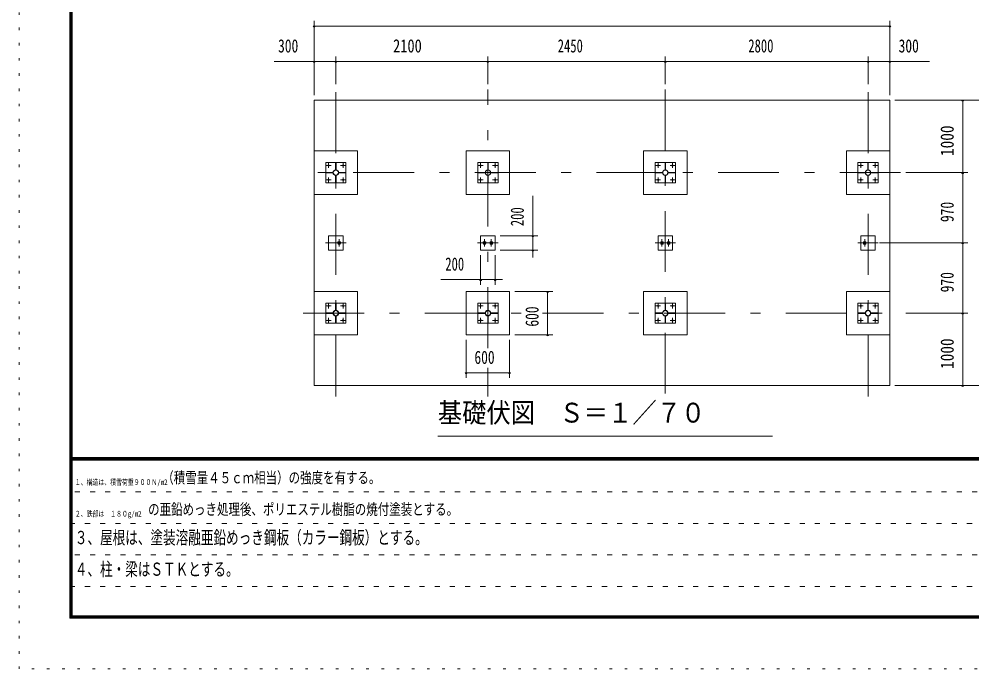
# Model space of a CAD drawing. Units: millimetres, scale not verified. Extents: x -30294 to 30299, y -14700 to 14700.
# Drawn here: x -11281 to 1878, y -14700 to -5727 of the extents above; entities that cross this region are included whole.
import ezdxf
from ezdxf.enums import TextEntityAlignment as Align

# ---------------------------------------------------------------- set-up
doc = ezdxf.new("R2010")
doc.units = ezdxf.units.MM
doc.header["$LTSCALE"] = 70
for name, pattern in [('USER1', [3, 1, -2]), ('USER3', [24, 12, -5, 2, -5]), ('USER4', [3, 0.5, -2.5])]:
    doc.linetypes.add(name, pattern=pattern)
doc.layers.add('0-1_0-F', color=7, linetype='Continuous')
for name, color, linetype, lineweight in [('0-2_1-0BOLD', 7, 'Continuous', 18), ('0-3_1-2CENTER', 3, 'USER3', 18), ('0-5_1-5DIM', 3, 'Continuous', 18), ('0-C_F-F', 5, 'Continuous', 18), ('0-D_F-E_J_ADD', 5, 'USER4', 18)]:
    doc.layers.add(name, color=color, linetype=linetype, lineweight=lineweight)
doc.styles.add('ＭＳ ゴシック', font='')
doc.styles.get('ＭＳ ゴシック').set_extended_font_data('MS Gothic')

msp = doc.modelspace()

# ---------------------------------------------------------------- linework, layer by layer
at = {"layer": '0-2_1-0BOLD'}
for p, q in [((-6964.51, -7844.46), (-6964.51, -7850.46)), ((-6903.36, -7789.31), (-6909.36, -7789.31)), ((-6848.21, -7850.46), (-6848.21, -7844.46)), ((-4864.51, -7844.46), (-4864.51, -7850.46)), ((-4803.36, -7789.31), (-4809.36, -7789.31)), ((-4748.21, -7850.46), (-4748.21, -7844.46)), ((-2414.51, -7844.46), (-2414.51, -7850.46)), ((-2353.36, -7789.31), (-2359.36, -7789.31)), ((-2298.21, -7850.46), (-2298.21, -7844.46)), ((385.49, -7844.46), (385.49, -7850.46)), ((446.64, -7789.31), (440.64, -7789.31)), ((501.79, -7850.46), (501.79, -7844.46)), ((-6909.36, -7905.61), (-6903.36, -7905.61)), ((-4809.36, -7905.61), (-4803.36, -7905.61)), ((-2359.36, -7905.61), (-2353.36, -7905.61)), ((440.64, -7905.61), (446.64, -7905.61)), ((743.64, -8147.46), (143.64, -8147.46)), ((743.64, -9487.46), (143.64, -9487.46)), ((-6903.36, -9729.31), (-6909.36, -9729.31)), ((-4809.36, -9729.31), (-4803.36, -9729.31)), ((-2359.36, -9729.31), (-2353.36, -9729.31)), ((446.64, -9729.31), (440.64, -9729.31)), ((-6964.51, -9784.46), (-6964.51, -9790.46)), ((-6909.36, -9845.61), (-6903.36, -9845.61)), ((-6848.21, -9790.46), (-6848.21, -9784.46)), ((-4864.51, -9790.46), (-4864.51, -9784.46)), ((-4803.36, -9845.61), (-4809.36, -9845.61)), ((-4748.21, -9784.46), (-4748.21, -9790.46)), ((-2414.51, -9790.46), (-2414.51, -9784.46)), ((-2353.36, -9845.61), (-2359.36, -9845.61)), ((-2298.21, -9784.46), (-2298.21, -9790.46)), ((385.49, -9784.46), (385.49, -9790.46)), ((440.64, -9845.61), (446.64, -9845.61)), ((501.79, -9790.46), (501.79, -9784.46))]:
    msp.add_line(p, q, dxfattribs=at)
for points in [[(-7206.36, -6847.46), (743.64, -6847.46), (743.64, -10787.46), (-7206.36, -10787.46)], [(-5106.36, -8147.46), (-4506.36, -8147.46), (-4506.36, -7547.46), (-5106.36, -7547.46)], [(-2656.36, -8147.46), (-2056.36, -8147.46), (-2056.36, -7547.46), (-2656.36, -7547.46)], [(-7046.36, -7987.46), (-7046.36, -7707.46), (-6766.36, -7707.46), (-6766.36, -7987.46)], [(-6903.36, -7809.31), (-6903.36, -7709.31), (-6909.36, -7709.31), (-6909.36, -7809.31)], [(-4946.36, -7987.46), (-4946.36, -7707.46), (-4666.36, -7707.46), (-4666.36, -7987.46)], [(-4803.36, -7809.31), (-4803.36, -7709.31), (-4809.36, -7709.31), (-4809.36, -7809.31)], [(-2496.36, -7987.46), (-2496.36, -7707.46), (-2216.36, -7707.46), (-2216.36, -7987.46)], [(-2353.36, -7809.31), (-2353.36, -7709.31), (-2359.36, -7709.31), (-2359.36, -7809.31)], [(303.64, -7987.46), (303.64, -7707.46), (583.64, -7707.46), (583.64, -7987.46)], [(446.64, -7809.31), (446.64, -7709.31), (440.64, -7709.31), (440.64, -7809.31)], [(-6944.51, -7844.46), (-6944.51, -7850.46), (-7044.51, -7850.46), (-7044.51, -7844.46)], [(-6909.36, -7985.61), (-6909.36, -7885.61), (-6903.36, -7885.61), (-6903.36, -7985.61)], [(-6868.21, -7850.46), (-6768.21, -7850.46), (-6768.21, -7844.46), (-6868.21, -7844.46)], [(-4844.51, -7844.46), (-4844.51, -7850.46), (-4944.51, -7850.46), (-4944.51, -7844.46)], [(-4809.36, -7985.61), (-4809.36, -7885.61), (-4803.36, -7885.61), (-4803.36, -7985.61)], [(-4768.21, -7850.46), (-4668.21, -7850.46), (-4668.21, -7844.46), (-4768.21, -7844.46)], [(-2394.51, -7844.46), (-2394.51, -7850.46), (-2494.51, -7850.46), (-2494.51, -7844.46)], [(-2359.36, -7985.61), (-2359.36, -7885.61), (-2353.36, -7885.61), (-2353.36, -7985.61)], [(-2318.21, -7850.46), (-2218.21, -7850.46), (-2218.21, -7844.46), (-2318.21, -7844.46)], [(405.49, -7844.46), (405.49, -7850.46), (305.49, -7850.46), (305.49, -7844.46)], [(440.64, -7985.61), (440.64, -7885.61), (446.64, -7885.61), (446.64, -7985.61)], [(481.79, -7850.46), (581.79, -7850.46), (581.79, -7844.46), (481.79, -7844.46)], [(-7006.36, -8717.46), (-7006.36, -8917.46), (-6806.36, -8917.46), (-6806.36, -8717.46)], [(-4906.36, -8917.46), (-4906.36, -8717.46), (-4706.36, -8717.46), (-4706.36, -8917.46)], [(-2456.36, -8717.46), (-2256.36, -8717.46), (-2256.36, -8917.46), (-2456.36, -8917.46)], [(343.64, -8917.46), (343.64, -8717.46), (543.64, -8717.46), (543.64, -8917.46)], [(-5106.36, -10087.46), (-4506.36, -10087.46), (-4506.36, -9487.46), (-5106.36, -9487.46)], [(-2656.36, -9487.46), (-2056.36, -9487.46), (-2056.36, -10087.46), (-2656.36, -10087.46)], [(-7046.36, -9927.46), (-7046.36, -9647.46), (-6766.36, -9647.46), (-6766.36, -9927.46)], [(-6903.36, -9749.31), (-6903.36, -9649.31), (-6909.36, -9649.31), (-6909.36, -9749.31)], [(-4946.36, -9927.46), (-4946.36, -9647.46), (-4666.36, -9647.46), (-4666.36, -9927.46)], [(-4809.36, -9749.31), (-4803.36, -9749.31), (-4803.36, -9649.31), (-4809.36, -9649.31)], [(-2496.36, -9647.46), (-2496.36, -9927.46), (-2216.36, -9927.46), (-2216.36, -9647.46)], [(-2359.36, -9649.31), (-2353.36, -9649.31), (-2353.36, -9749.31), (-2359.36, -9749.31)], [(583.64, -9927.46), (303.64, -9927.46), (303.64, -9647.46), (583.64, -9647.46)], [(446.64, -9749.31), (446.64, -9649.31), (440.64, -9649.31), (440.64, -9749.31)], [(-6944.51, -9784.46), (-6944.51, -9790.46), (-7044.51, -9790.46), (-7044.51, -9784.46)], [(-6909.36, -9925.61), (-6909.36, -9825.61), (-6903.36, -9825.61), (-6903.36, -9925.61)], [(-6868.21, -9790.46), (-6768.21, -9790.46), (-6768.21, -9784.46), (-6868.21, -9784.46)], [(-4944.51, -9790.46), (-4944.51, -9784.46), (-4844.51, -9784.46), (-4844.51, -9790.46)], [(-4803.36, -9825.61), (-4809.36, -9825.61), (-4809.36, -9925.61), (-4803.36, -9925.61)], [(-4768.21, -9784.46), (-4668.21, -9784.46), (-4668.21, -9790.46), (-4768.21, -9790.46)], [(-2394.51, -9790.46), (-2394.51, -9784.46), (-2494.51, -9784.46), (-2494.51, -9790.46)], [(-2353.36, -9825.61), (-2359.36, -9825.61), (-2359.36, -9925.61), (-2353.36, -9925.61)], [(-2318.21, -9784.46), (-2218.21, -9784.46), (-2218.21, -9790.46), (-2318.21, -9790.46)], [(405.49, -9784.46), (405.49, -9790.46), (305.49, -9790.46), (305.49, -9784.46)], [(440.64, -9825.61), (446.64, -9825.61), (446.64, -9925.61), (440.64, -9925.61)], [(581.79, -9790.46), (581.79, -9784.46), (481.79, -9784.46), (481.79, -9790.46)]]:
    msp.add_lwpolyline(points, close=True, dxfattribs=at)
for points in [[(-7206.36, -7547.46), (-6606.36, -7547.46), (-6606.36, -8147.46), (-7206.36, -8147.46)], [(143.64, -8147.46), (143.64, -7547.46), (743.64, -7547.46)], [(-7206.36, -9487.46), (-6606.36, -9487.46), (-6606.36, -10087.46), (-7206.36, -10087.46)], [(143.64, -9487.46), (143.64, -10087.46), (743.64, -10087.46)]]:
    msp.add_lwpolyline(points, dxfattribs=at)
for centre, radius in [((-7006.36, -7747.46), 8), ((-6806.37, -7747.46), 8), ((-4906.36, -7747.46), 8), ((-4706.36, -7747.46), 8), ((-2456.36, -7747.46), 8), ((-2256.36, -7747.46), 8), ((343.64, -7747.46), 8), ((543.64, -7747.46), 8), ((-6906.36, -7847.46), 38.15), ((-6906.36, -7847.46), 35.35), ((-4806.36, -7847.46), 38.15), ((-4806.36, -7847.46), 35.35), ((-2356.36, -7847.46), 38.15), ((-2356.36, -7847.46), 35.35), ((443.64, -7847.46), 38.15), ((443.64, -7847.46), 35.35), ((-7006.36, -7947.46), 8), ((-6806.37, -7947.46), 8), ((-4906.36, -7947.46), 8), ((-4706.36, -7947.46), 8), ((-2456.36, -7947.46), 8), ((-2256.36, -7947.46), 8), ((343.64, -7947.46), 8), ((543.64, -7947.46), 8), ((-6860.01, -8817.46), 21.35), ((-6860.01, -8817.46), 19.05), ((-4852.71, -8817.46), 21.35), ((-4852.71, -8817.46), 19.05), ((-4760.01, -8817.46), 21.35), ((-4760.01, -8817.46), 19.05), ((-2402.71, -8817.46), 21.35), ((-2402.71, -8817.46), 19.05), ((-2310.01, -8817.46), 21.35), ((-2310.01, -8817.46), 19.05), ((397.29, -8817.46), 21.35), ((397.29, -8817.46), 19.05), ((-7006.36, -9687.46), 8), ((-6806.37, -9687.46), 8), ((-4906.36, -9687.46), 8), ((-4706.36, -9687.46), 8), ((-2456.36, -9687.46), 8), ((-2256.36, -9687.46), 8), ((343.64, -9687.46), 8), ((543.64, -9687.46), 8), ((-6906.36, -9787.46), 38.15), ((-6906.36, -9787.46), 35.35), ((-4806.36, -9787.46), 38.15), ((-4806.36, -9787.46), 35.35), ((-2356.36, -9787.46), 38.15), ((-2356.36, -9787.46), 35.35), ((443.64, -9787.46), 38.15), ((443.64, -9787.46), 35.35), ((-7006.36, -9887.46), 8), ((-6806.37, -9887.46), 8), ((-4906.36, -9887.46), 8), ((-4706.36, -9887.46), 8), ((-2456.36, -9887.46), 8), ((-2256.36, -9887.46), 8), ((343.64, -9887.46), 8), ((543.64, -9887.46), 8)]:
    msp.add_circle(centre, radius, dxfattribs=at)
at = {"layer": '0-3_1-2CENTER'}
for p, q in [((-6906.36, -10937.46), (-6906.36, -6697.46)), ((-4806.36, -10269.59), (-4806.36, -6697.46)), ((-2356.36, -6697.46), (-2356.36, -10937.46)), ((443.64, -10937.46), (443.64, -6697.46)), ((-6972.22, -7747.46), (-7040.51, -7747.46)), ((-7006.36, -7781.61), (-7006.36, -7713.32)), ((-6840.51, -7747.46), (-6772.22, -7747.46)), ((-6806.37, -7781.61), (-6806.37, -7713.32)), ((-4872.22, -7747.46), (-4940.5, -7747.46)), ((-4906.36, -7781.61), (-4906.36, -7713.32)), ((-4740.51, -7747.46), (-4672.22, -7747.46)), ((-4706.36, -7713.32), (-4706.36, -7781.61)), ((-2422.22, -7747.46), (-2490.51, -7747.46)), ((-2456.36, -7781.61), (-2456.36, -7713.32)), ((-2290.51, -7747.46), (-2222.22, -7747.46)), ((-2256.36, -7781.61), (-2256.36, -7713.32)), ((377.78, -7747.46), (309.49, -7747.46)), ((343.64, -7781.61), (343.64, -7713.32)), ((509.49, -7747.46), (577.78, -7747.46)), ((543.64, -7781.61), (543.64, -7713.32)), ((893.64, -7847.46), (-7356.36, -7847.46)), ((-7040.51, -7947.46), (-6972.22, -7947.46)), ((-7006.36, -7913.31), (-7006.36, -7981.6)), ((-6840.51, -7947.46), (-6772.22, -7947.46)), ((-6806.37, -7981.6), (-6806.37, -7913.31)), ((-4940.5, -7947.46), (-4872.22, -7947.46)), ((-4906.36, -7913.31), (-4906.36, -7981.6)), ((-4740.51, -7947.46), (-4672.22, -7947.46)), ((-4706.36, -7981.6), (-4706.36, -7913.31)), ((-2490.51, -7947.46), (-2422.22, -7947.46)), ((-2456.36, -7913.31), (-2456.36, -7981.6)), ((-2222.22, -7947.46), (-2290.51, -7947.46)), ((-2256.36, -7981.6), (-2256.36, -7913.31)), ((377.78, -7947.46), (309.49, -7947.46)), ((343.64, -7981.6), (343.64, -7913.31)), ((509.49, -7947.46), (577.78, -7947.46)), ((543.64, -7913.31), (543.64, -7981.6)), ((-6860.01, -8868.81), (-6860.01, -8766.11)), ((-4852.71, -8868.81), (-4852.71, -8766.11)), ((-4760.01, -8766.11), (-4760.01, -8868.81)), ((-2402.71, -8766.11), (-2402.71, -8868.81)), ((-2310.01, -8868.81), (-2310.01, -8766.11)), ((397.29, -8868.81), (397.29, -8766.11)), ((-7047.78, -8817.46), (-6764.94, -8817.46)), ((-4664.94, -8817.46), (-4947.78, -8817.46)), ((-2497.78, -8817.46), (-2214.94, -8817.46)), ((585.06, -8817.46), (302.21, -8817.46)), ((-6972.22, -9687.46), (-7040.51, -9687.46)), ((-7006.36, -9721.61), (-7006.36, -9653.32)), ((-6840.51, -9687.46), (-6772.22, -9687.46)), ((-6806.37, -9653.32), (-6806.37, -9721.61)), ((-4872.22, -9687.46), (-4940.5, -9687.46)), ((-4906.36, -9721.61), (-4906.36, -9653.32)), ((-4740.51, -9687.46), (-4672.22, -9687.46)), ((-4706.36, -9653.32), (-4706.36, -9721.61)), ((-2422.22, -9687.46), (-2490.51, -9687.46)), ((-2456.36, -9721.61), (-2456.36, -9653.32)), ((-2290.51, -9687.46), (-2222.22, -9687.46)), ((-2256.36, -9721.61), (-2256.36, -9653.32)), ((377.78, -9687.46), (309.49, -9687.46)), ((343.64, -9653.32), (343.64, -9721.61)), ((577.78, -9687.46), (509.49, -9687.46)), ((543.64, -9721.61), (543.64, -9653.32)), ((-7356.36, -9787.46), (-4338.8, -9787.46)), ((-7006.36, -9853.31), (-7006.36, -9921.6)), ((-6806.37, -9921.6), (-6806.37, -9853.31)), ((-4906.36, -9853.31), (-4906.36, -9921.6)), ((-4706.36, -9921.6), (-4706.36, -9853.31)), ((-4051.36, -9787.46), (893.64, -9787.46)), ((-2456.36, -9921.6), (-2456.36, -9853.31)), ((-2256.36, -9921.6), (-2256.36, -9853.31)), ((343.64, -9853.31), (343.64, -9921.6)), ((543.64, -9921.6), (543.64, -9853.31)), ((-7040.51, -9887.46), (-6972.22, -9887.46)), ((-6840.51, -9887.46), (-6772.22, -9887.46)), ((-4940.5, -9887.46), (-4872.22, -9887.46)), ((-4740.51, -9887.46), (-4672.22, -9887.46)), ((-2422.22, -9887.46), (-2490.51, -9887.46)), ((-2290.51, -9887.46), (-2222.22, -9887.46)), ((309.49, -9887.46), (377.78, -9887.46)), ((509.49, -9887.46), (577.78, -9887.46)), ((-4806.36, -10542.46), (-4806.36, -10937.46))]:
    msp.add_line(p, q, dxfattribs=at)
at = {"layer": '0-5_1-5DIM'}
for p, q in [((-7206.36, -6777.46), (-7206.36, -5752.46)), ((743.64, -6777.46), (743.64, -5752.46)), ((-7192.36, -5822.46), (-7220.36, -5822.46)), ((-7206.36, -5822.46), (743.64, -5822.46)), ((757.64, -5822.46), (729.64, -5822.46)), ((-7206.36, -6312.46), (-7755.86, -6312.46)), ((-7192.36, -6312.46), (-7220.36, -6312.46)), ((-7206.36, -6312.46), (-6906.36, -6312.46)), ((-6892.36, -6312.46), (-6920.36, -6312.46)), ((-6906.36, -6627.46), (-6906.36, -6242.46)), ((-6906.36, -6312.46), (-4806.36, -6312.46)), ((-4792.36, -6312.46), (-4820.36, -6312.46)), ((-4806.36, -6627.46), (-4806.36, -6242.46)), ((-4806.36, -6312.46), (-2356.36, -6312.46)), ((-2342.36, -6312.46), (-2370.36, -6312.46)), ((-2356.36, -6242.46), (-2356.36, -6627.46)), ((-2356.36, -6312.46), (443.64, -6312.46)), ((457.64, -6312.46), (429.64, -6312.46)), ((443.64, -6627.46), (443.64, -6242.46)), ((443.64, -6312.46), (743.64, -6312.46)), ((757.64, -6312.46), (729.64, -6312.46)), ((743.64, -6312.46), (1293.14, -6312.46)), ((813.64, -6847.46), (2310.63, -6847.46)), ((1764.63, -6847.46), (1736.63, -6847.46)), ((1750.63, -7847.46), (1750.63, -6847.46)), ((1820.63, -7847.46), (963.64, -7847.46)), ((1764.63, -7847.46), (1736.63, -7847.46)), ((1750.63, -8817.46), (1750.63, -7847.46)), ((-4185.78, -8167.96), (-4185.78, -8717.46)), ((-4115.78, -8717.46), (-4636.36, -8717.46)), ((-4171.78, -8717.46), (-4199.78, -8717.46)), ((-4185.78, -8917.46), (-4185.78, -8717.46)), ((-4636.36, -8917.46), (-4115.78, -8917.46)), ((-4171.78, -8917.46), (-4199.78, -8917.46)), ((-4185.78, -8917.46), (-4185.78, -9017.46)), ((1820.63, -8817.46), (602.03, -8817.46)), ((1764.63, -8817.46), (1736.63, -8817.46)), ((1750.63, -9787.46), (1750.63, -8817.46)), ((-4906.36, -9394.53), (-4906.36, -8987.46)), ((-4706.36, -8987.46), (-4706.36, -9394.53)), ((-4906.36, -9324.53), (-5455.86, -9324.53)), ((-4892.36, -9324.53), (-4920.36, -9324.53)), ((-4906.36, -9324.53), (-4706.36, -9324.53)), ((-4692.36, -9324.53), (-4720.36, -9324.53)), ((-4706.36, -9324.53), (-4606.36, -9324.53)), ((-4436.36, -9487.46), (-3911.36, -9487.46)), ((-3967.36, -9487.46), (-3995.36, -9487.46)), ((-3981.36, -10087.46), (-3981.36, -9487.46)), ((963.64, -9787.46), (1820.63, -9787.46)), ((1764.63, -9787.46), (1736.63, -9787.46)), ((1750.63, -10787.46), (1750.63, -9787.46)), ((-4436.36, -10087.46), (-3911.36, -10087.46)), ((-3967.36, -10087.46), (-3995.36, -10087.46)), ((-5106.36, -10682.46), (-5106.36, -10157.46)), ((-4506.36, -10157.46), (-4506.36, -10682.46)), ((-5092.36, -10612.46), (-5120.36, -10612.46)), ((-5106.36, -10612.46), (-4506.36, -10612.46)), ((-4492.36, -10612.46), (-4520.36, -10612.46)), ((813.64, -10787.46), (2310.63, -10787.46)), ((1764.63, -10787.46), (1736.63, -10787.46)), ((-5497.5, -11487.46), (-877.5, -11487.46))]:
    msp.add_line(p, q, dxfattribs=at)
for centre in [(-7206.36, -5822.46), (743.64, -5822.46), (-7206.36, -6312.46), (-6906.36, -6312.46), (-4806.36, -6312.46), (-2356.36, -6312.46), (443.64, -6312.46), (743.64, -6312.46), (1750.63, -6847.46), (1750.63, -7847.46), (-4185.78, -8717.46), (-4185.78, -8917.46), (1750.63, -8817.46), (-4906.36, -9324.53), (-4706.36, -9324.53), (-3981.36, -9487.46), (1750.63, -9787.46), (-3981.36, -10087.46), (-5106.36, -10612.46), (-4506.36, -10612.46), (1750.63, -10787.46)]:
    msp.add_arc(centre, 14, 180, 0, dxfattribs=at)
at = {"layer": '0-C_F-F'}
for p, q in [((29564.17, -11781), (-10545.82, -11781)), ((-10545.82, -11784.5), (29564.17, -11784.5)), ((29564.17, -11788), (-10545.82, -11788)), ((-10545.82, -11791.5), (29564.17, -11791.5)), ((29564.17, -11795), (-10545.82, -11795)), ((-10545.82, -11798.5), (29564.17, -11798.5)), ((29564.17, -11802), (-10545.82, -11802)), ((-10545.82, -11805.5), (29564.17, -11805.5)), ((29564.17, -11809), (-10545.82, -11809)), ((-10545.82, -11812.5), (29564.17, -11812.5)), ((29564.17, -11816), (-10545.82, -11816))]:
    msp.add_line(p, q, dxfattribs=at)
at = {"layer": '0-C_F-F', "color": 6, "linetype": 'USER1'}
for p, q in [((14969.18, -12252.8), (-10580.82, -12252.8)), ((-10580.82, -12689.6), (14969.18, -12689.6)), ((14969.18, -13126.4), (-10580.82, -13126.4)), ((-10580.82, -13563.2), (11457.98, -13563.2))]:
    msp.add_line(p, q, dxfattribs=at)
at = {"layer": '0-C_F-F'}
for points in [[(29599.18, -14000), (-10580.82, -14000), (-10580.82, 14140), (29599.18, 14140)], [(29595.67, -13996.5), (-10577.32, -13996.5), (-10577.32, 14136.5), (29595.67, 14136.5)], [(29592.17, -13993), (29592.17, 14133), (-10573.82, 14133), (-10573.82, -13993)], [(29588.67, -13989.5), (-10570.32, -13989.5), (-10570.32, 14129.5), (29588.67, 14129.5)], [(29585.18, -13986), (29585.18, 14126), (-10566.82, 14126), (-10566.82, -13986)], [(29581.68, -13982.5), (-10563.32, -13982.5), (-10563.32, 14122.5), (29581.68, 14122.5)], [(29578.17, -13979), (29578.17, 14119), (-10559.82, 14119), (-10559.82, -13979)], [(29574.68, -13975.5), (-10556.32, -13975.5), (-10556.32, 14115.5), (29574.68, 14115.5)], [(29571.17, -13972), (-10552.82, -13972), (-10552.82, 14112), (29571.17, 14112)], [(29567.68, -13968.5), (-10549.32, -13968.5), (-10549.32, 14108.5), (29567.68, 14108.5)], [(29564.17, -13965), (29564.17, 14105), (-10545.82, 14105), (-10545.82, -13965)]]:
    msp.add_lwpolyline(points, close=True, dxfattribs=at)
at = {"layer": '0-D_F-E_J_ADD'}
msp.add_lwpolyline([(30299.18, -14700), (-11280.82, -14700), (-11280.82, 14700), (30299.18, 14700)], close=True, dxfattribs=at)

# ---------------------------------------------------------------- texts
at = {"layer": '0-1_0-F', "style": 'ＭＳ ゴシック'}
for s, height, width, p in [('（積雪量４５ｃｍ相当）の強度を有する。', 155, 0.75, (-9303.34, -12182.8)), ('１、構造は、積雪荷重９００Ｎ/m2', 77.49, 0.75, (-10510.82, -12182.8)), ('\u3000の亜鉛めっき処理後、ポリエステル樹脂の焼付塗装とする。', 155, 0.75, (-9657.39, -12619.6)), ('２、鉄部は\u3000１８０g/m2', 77.49, 0.75, (-10510.82, -12619.6)), ('３、屋根は、塗装溶融亜鉛めっき鋼板（カラー鋼板）とする。', 182.3, 0.7, (-10510.82, -13031.53)), ('４、柱・梁はＳＴＫとする。', 182.3, 0.7, (-10510.82, -13468.33))]:
    msp.add_text(s, height=height, dxfattribs=dict(at, width=width)).set_placement(p, align=Align.BOTTOM_LEFT)
at = {"layer": '0-5_1-5DIM', "color": 7, "style": 'ＭＳ ゴシック'}
for s, height, width, p in [('300', 182.3, 0.75, (-7703.86, -6242.46)), ('2100', 182.3, 0.8, (-6115.9, -6242.46)), ('2450', 182.3, 0.7, (-3841.77, -6242.46)), ('2800', 182.3, 0.7, (-1210.14, -6242.46)), ('300', 182.3, 0.75, (865.64, -6242.46)), ('200', 182.3, 0.7, (-5394.28, -9254.53)), ('600', 182.3, 0.75, (-4992.36, -10542.46)), ('基礎伏図\u3000Ｓ＝１／７０', 273.5, 0.9, (-5497.5, -11380.15))]:
    msp.add_text(s, height=height, dxfattribs=dict(at, width=width)).set_placement(p, align=Align.BOTTOM_LEFT)
for s, width, p in [('1000', 0.85, (1680.63, -7617.39)), ('970', 0.75, (1680.63, -8529.62)), ('200', 0.7, (-4255.78, -8585.88)), ('970', 0.75, (1680.63, -9499.61)), ('600', 0.75, (-4051.36, -9973.46)), ('1000', 0.85, (1680.63, -10557.39))]:
    msp.add_text(s, height=182.3, rotation=90, dxfattribs=dict(at, width=width)).set_placement(p, align=Align.BOTTOM_LEFT)

doc.saveas('drawing.dxf')
